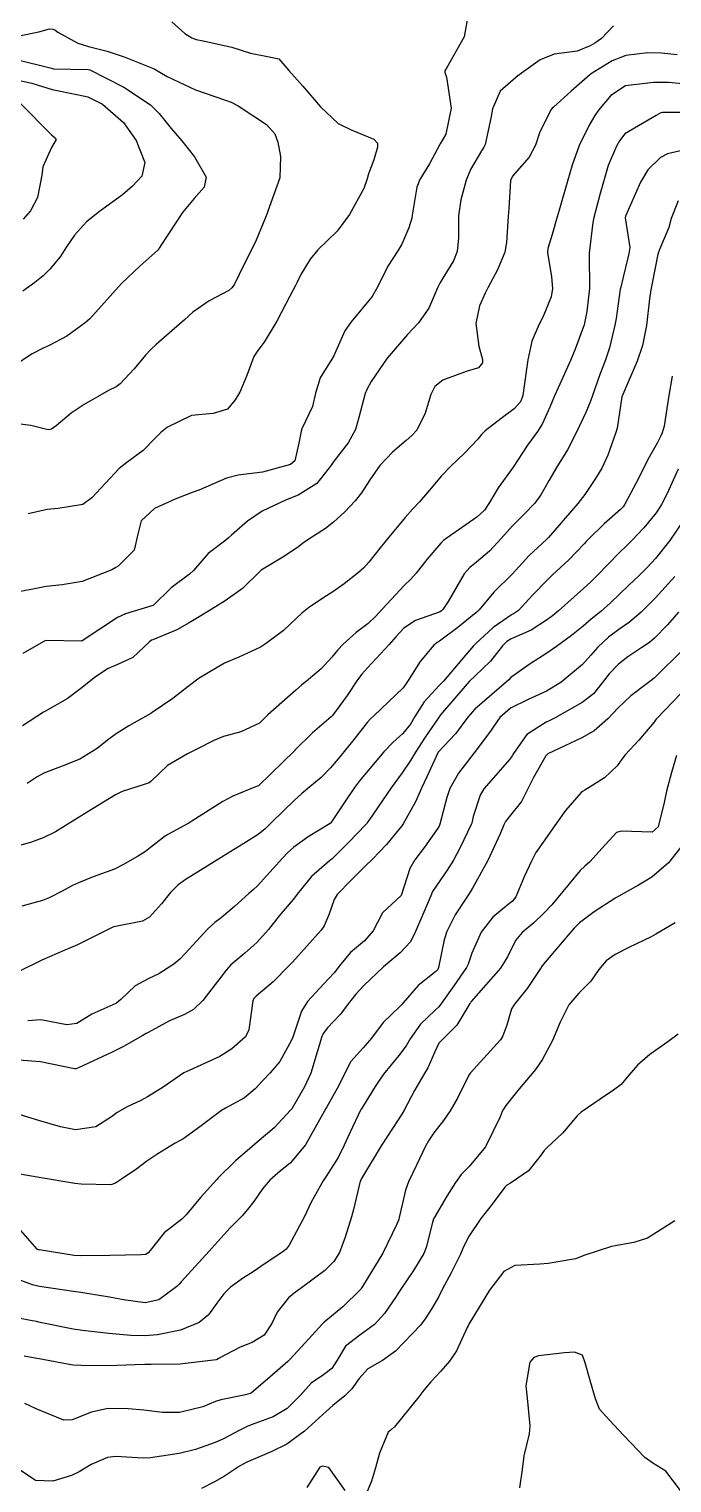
# Model space of a CAD drawing. Header units: metres. Extents: x 298520 to 308411, y 7433745 to 7450750.
# Drawn here: x 299718.5 to 299754.4, y 7449491.9 to 7449573.2 of the extents above; entities that cross this region are included whole.
import ezdxf

# ---------------------------------------------------------------- set-up
doc = ezdxf.new("R2010")
doc.units = ezdxf.units.M
doc.header["$LTSCALE"] = 10
doc.layers.add('Curvas de Nivel 1m', color=11, linetype='Continuous')
doc.layers.add('Curvas de Nivel 5m', color=15, linetype='Continuous')

msp = doc.modelspace()

# ---------------------------------------------------------------- linework, layer by layer
at = {"layer": 'Curvas de Nivel 1m', "flags": 128}
for points, elevation in [([(299743.026, 7449573.884), (299742.825, 7449572.725), (299741.835, 7449570.98), (299741.742, 7449570.833), (299741.742, 7449570.741), (299741.829, 7449570.482), (299742.095, 7449568.736), (299741.788, 7449567.287), (299741.591, 7449566.936), (299741.472, 7449566.743), (299740.878, 7449565.637), (299740.343, 7449564.754), (299740.173, 7449564.331), (299739.923, 7449562.758), (299739.893, 7449562.596), (299739.726, 7449562.057), (299739.341, 7449561.139), (299739.111, 7449560.766), (299738.562, 7449559.909), (299738.004, 7449558.777), (299737.677, 7449558.228), (299736.518, 7449556.801), (299736.165, 7449556.298), (299735.646, 7449555.165), (299735.541, 7449554.914), (299735.479, 7449554.812), (299734.776, 7449553.668), (299734.529, 7449552.821), (299734.359, 7449552.069), (299733.764, 7449550.828), (299733.718, 7449550.702), (299733.581, 7449550.029), (299733.366, 7449549.033), (299733.131, 7449548.836), (299731.558, 7449548.414), (299730.194, 7449548.237), (299729.555, 7449548.075), (299728.099, 7449547.445), (299727.546, 7449547.231), (299726.716, 7449546.912), (299725.537, 7449546.38), (299724.785, 7449545.683), (299724.593, 7449544.939), (299724.403, 7449544.047), (299723.496, 7449543.148), (299723.37, 7449543.077), (299723.152, 7449542.955), (299721.486, 7449542.288), (299720.372, 7449542.103), (299719.483, 7449542.014), (299718.649, 7449541.841), (299717.479, 7449541.622)], 722), ([(299718.073, 7449572.796), (299719.075, 7449573.008), (299719.674, 7449573.183), (299719.855, 7449573.16), (299719.966, 7449573.11), (299720.133, 7449572.996), (299721.246, 7449572.379), (299721.845, 7449572.193), (299722.882, 7449571.92), (299723.84, 7449571.611), (299725.522, 7449570.933), (299725.83, 7449570.762), (299726.235, 7449570.515), (299727.816, 7449569.769), (299729.502, 7449569.188), (299729.806, 7449569.077), (299730.201, 7449568.876), (299731.793, 7449567.82), (299732.242, 7449567.308), (299732.415, 7449566.851), (299732.57, 7449566.049), (299732.523, 7449564.848), (299731.868, 7449562.992), (299731.814, 7449562.859), (299731.731, 7449562.636), (299731.209, 7449561.374), (299730.971, 7449560.867), (299730.539, 7449560.033), (299729.98, 7449558.877), (299729.857, 7449558.703), (299729.68, 7449558.564), (299728.581, 7449557.984), (299727.667, 7449557.336), (299727.198, 7449556.907), (299725.649, 7449555.557), (299725.323, 7449555.257), (299725.038, 7449554.936), (299724.388, 7449554.186), (299723.619, 7449553.346), (299723.395, 7449553.175), (299722.966, 7449552.96), (299721.605, 7449552.193), (299720.885, 7449551.703), (299720.034, 7449550.996), (299719.787, 7449550.801), (299719.589, 7449550.762), (299718.628, 7449551.01), (299717.594, 7449551.147)], 724), ([(299751.149, 7449573.339), (299750.493, 7449572.634), (299750.12, 7449572.367), (299749.849, 7449572.224), (299749.127, 7449571.932), (299747.844, 7449571.759), (299747.068, 7449571.451), (299746.027, 7449570.688), (299745.912, 7449570.609), (299745.831, 7449570.563), (299744.827, 7449569.691), (299744.41, 7449568.704), (299744.312, 7449568.191), (299743.998, 7449566.708), (299743.924, 7449566.565), (299743.778, 7449566.358), (299743.166, 7449565.315), (299742.93, 7449564.722), (299742.631, 7449563.616), (299742.509, 7449562.728), (299742.499, 7449561.506), (299742.431, 7449560.729), (299742.224, 7449560.213), (299741.692, 7449559.344), (299741.457, 7449558.971), (299741.349, 7449558.743), (299740.846, 7449557.573), (299740.267, 7449556.754), (299739.978, 7449556.437), (299739.653, 7449556.1), (299738.517, 7449554.777), (299737.623, 7449553.468), (299737.386, 7449553.022), (299737.293, 7449552.793), (299736.94, 7449551.456), (299736.75, 7449550.798), (299736.339, 7449550.045), (299735.566, 7449549.035), (299735.473, 7449548.903), (299735.417, 7449548.811), (299734.591, 7449547.781), (299733.546, 7449547.126), (299732.836, 7449546.841), (299731.537, 7449546.227), (299730.724, 7449545.675), (299729.829, 7449544.877), (299729.671, 7449544.728), (299729.519, 7449544.615), (299728.527, 7449543.87), (299727.711, 7449542.907), (299727.491, 7449542.713), (299726.46, 7449541.943), (299725.473, 7449540.968), (299725.452, 7449540.951), (299725.39, 7449540.931), (299723.918, 7449540.494), (299723.466, 7449540.278), (299721.496, 7449538.979), (299721.467, 7449538.966), (299719.453, 7449539), (299718.18, 7449538.275)], 721), ([(299726.5, 7449573.561), (299727.218, 7449572.91), (299727.614, 7449572.667), (299727.85, 7449572.584), (299728.245, 7449572.5), (299729.846, 7449572.158), (299730.894, 7449571.818), (299731.841, 7449571.637), (299732.482, 7449571.493), (299733.04, 7449570.842), (299733.82, 7449569.971), (299734.795, 7449568.82), (299735.794, 7449567.876), (299736.517, 7449567.526), (299737.785, 7449567.001), (299737.981, 7449566.778), (299737.987, 7449566.571), (299737.769, 7449565.854), (299737.476, 7449565.065), (299737.398, 7449564.785), (299737.209, 7449564.25), (299736.424, 7449562.8), (299735.723, 7449561.867), (299735.188, 7449561.345), (299734.657, 7449560.821), (299734.229, 7449560.301), (299733.692, 7449559.454), (299733.497, 7449559.022), (299733.405, 7449558.834), (299733.08, 7449558.242), (299732.358, 7449556.85), (299731.651, 7449555.675), (299731.3, 7449555.21), (299731.081, 7449554.866), (299730.692, 7449553.805), (299730.302, 7449552.873), (299730.043, 7449552.441), (299729.603, 7449551.92), (299728.802, 7449551.686), (299727.6, 7449551.575), (299726.258, 7449550.92), (299725.886, 7449550.628), (299725.584, 7449550.319), (299724.9, 7449549.61), (299723.986, 7449548.946), (299723.559, 7449548.608), (299722.034, 7449546.973), (299721.539, 7449546.608), (299720.159, 7449546.372), (299719.536, 7449546.327), (299718.474, 7449546.07)], 723), ([(299717.822, 7449570.324), (299718.693, 7449570.138), (299719.815, 7449569.777), (299721.296, 7449569.492), (299721.809, 7449569.373), (299722.626, 7449568.962), (299723.793, 7449567.935), (299724.51, 7449566.943), (299724.989, 7449565.713), (299724.829, 7449564.939), (299724.303, 7449564.389), (299723.742, 7449563.897), (299722.461, 7449562.969), (299721.727, 7449562.388), (299721.063, 7449561.643), (299720.619, 7449560.991), (299720.258, 7449560.441), (299719.694, 7449559.748), (299719.312, 7449559.381), (299718.856, 7449559.008), (299718.178, 7449558.515)], 726), ([(299755.817, 7449570.024), (299754.222, 7449570.183), (299753.819, 7449570.184), (299753.389, 7449570.167), (299751.823, 7449569.986), (299751, 7449569.443), (299750.321, 7449568.635), (299750.112, 7449568.325), (299749.794, 7449567.785), (299749.233, 7449566.648), (299748.854, 7449565.566), (299748.582, 7449564.658), (299748.117, 7449563.044), (299748.009, 7449562.666), (299747.723, 7449561.689), (299747.489, 7449560.898), (299747.48, 7449560.672), (299747.693, 7449559.319), (299747.744, 7449558.669), (299747.678, 7449558.193), (299747.232, 7449557.109), (299747.005, 7449556.677), (299746.602, 7449555.727), (299746.376, 7449554.683), (299746.272, 7449554.038), (299746.094, 7449552.685), (299745.969, 7449552.327), (299745.605, 7449551.937), (299744.886, 7449551.411), (299743.995, 7449550.706), (299743.793, 7449550.505), (299743.586, 7449550.258), (299742.832, 7449549.464), (299742.074, 7449548.732), (299741.557, 7449548.192), (299740.89, 7449547.406), (299740.32, 7449546.752), (299739.945, 7449546.35), (299739.534, 7449545.873), (299738.62, 7449544.774), (299738.121, 7449544.173), (299737.502, 7449543.381), (299737.222, 7449543.068), (299736.915, 7449542.796), (299736.125, 7449542.165), (299735.482, 7449541.713), (299734.936, 7449541.357), (299734.13, 7449540.823), (299733.765, 7449540.531), (299733.464, 7449540.24), (299732.732, 7449539.563), (299731.792, 7449538.855), (299731.441, 7449538.626), (299730.246, 7449538.061), (299729.431, 7449537.727), (299728.02, 7449536.901), (299727.418, 7449536.431), (299726.564, 7449535.766), (299725.403, 7449534.972), (299725.379, 7449534.954), (299725.332, 7449534.931), (299724.097, 7449534.238), (299723.386, 7449533.793), (299722.905, 7449533.433), (299722.331, 7449532.966), (299721.367, 7449532.374), (299720.379, 7449531.973), (299719.359, 7449531.585), (299718.973, 7449531.388), (299718.415, 7449531.009)], 719), ([(299718.035, 7449569.018), (299719.785, 7449567.244), (299719.921, 7449567.135), (299720.046, 7449566.996), (299719.778, 7449566.551), (299719.3, 7449565.472), (299719.24, 7449565.005), (299719.006, 7449563.745), (299718.615, 7449563.011), (299718.204, 7449562.539)], 727), ([(299755.802, 7449568.502), (299753.89, 7449568.501), (299753.802, 7449568.478), (299753.538, 7449568.331), (299751.79, 7449567.303), (299751.488, 7449566.921), (299751.329, 7449566.625), (299750.863, 7449565.533), (299750.589, 7449564.632), (299750.403, 7449563.977), (299750.053, 7449562.637), (299750.009, 7449562.359), (299749.8, 7449560.639), (299749.794, 7449560.557), (299749.811, 7449558.639), (299749.805, 7449558.515), (299749.67, 7449557.374), (299749.513, 7449556.642), (299749.012, 7449555.28), (299748.75, 7449554.653), (299748.075, 7449553.121), (299747.871, 7449552.666), (299747.607, 7449552.035), (299747.18, 7449551.091), (299746.92, 7449550.677), (299746.357, 7449549.906), (299745.563, 7449548.69), (299744.718, 7449547.532), (299744.238, 7449546.703), (299743.954, 7449546.291), (299743.535, 7449545.887), (299741.875, 7449544.735), (299741.673, 7449544.586), (299741.518, 7449544.443), (299740.731, 7449543.522), (299740.134, 7449542.754), (299739.83, 7449542.416), (299739.486, 7449542.095), (299738.262, 7449540.778), (299737.896, 7449540.354), (299737.46, 7449539.947), (299736.798, 7449539.451), (299736.072, 7449538.804), (299735.775, 7449538.471), (299735.435, 7449538.062), (299734.829, 7449537.416), (299734.138, 7449536.823), (299733.741, 7449536.506), (299733.417, 7449536.231), (299731.851, 7449534.853), (299731.632, 7449534.624), (299731.396, 7449534.387), (299730.352, 7449533.906), (299729.384, 7449533.635), (299728.85, 7449533.419), (299727.853, 7449532.903), (299727.371, 7449532.674), (299726.264, 7449532.021), (299725.355, 7449531.148), (299725.233, 7449531.052), (299724.907, 7449530.934), (299723.733, 7449530.562), (299723.347, 7449530.377), (299721.767, 7449529.403), (299721.334, 7449529.137), (299721.238, 7449529.076), (299721.083, 7449528.982), (299719.999, 7449528.317), (299719.318, 7449527.974), (299718.605, 7449527.716), (299717.308, 7449527.363)], 718), ([(299755.783, 7449566.57), (299754.179, 7449566.184), (299753.774, 7449565.982), (299753.073, 7449565.291), (299752.655, 7449564.606), (299751.824, 7449562.709), (299751.81, 7449562.619), (299752.058, 7449560.957), (299752.013, 7449560.616), (299751.953, 7449560.373), (299751.693, 7449559.294), (299751.556, 7449558.75), (299751.534, 7449558.621), (299751.298, 7449556.992), (299751.233, 7449556.624), (299750.928, 7449555.343), (299750.687, 7449554.629), (299750.387, 7449553.871), (299749.973, 7449552.636), (299749.879, 7449552.368), (299749.604, 7449551.734), (299749.09, 7449550.648), (299748.585, 7449549.647), (299747.981, 7449548.664), (299747.556, 7449547.954), (299747.09, 7449547.132), (299746.759, 7449546.678), (299746.162, 7449546.058), (299745.53, 7449545.419), (299745.181, 7449545.039), (299744.893, 7449544.696), (299744.231, 7449543.984), (299743.503, 7449543.375), (299743.127, 7449543.087), (299742.819, 7449542.72), (299741.922, 7449541.178), (299741.635, 7449540.738), (299741.555, 7449540.656), (299741.471, 7449540.609), (299740.096, 7449540.121), (299739.457, 7449539.688), (299739.009, 7449539.207), (299738.628, 7449538.772), (299737.43, 7449537.465), (299737.104, 7449537.116), (299736.864, 7449536.796), (299736.282, 7449535.933), (299735.47, 7449534.809), (299735.441, 7449534.771), (299735.402, 7449534.731), (299734.36, 7449533.848), (299733.373, 7449532.868), (299733.357, 7449532.847), (299733.339, 7449532.831), (299731.353, 7449530.899), (299731.33, 7449530.883), (299731.27, 7449530.861), (299729.913, 7449530.309), (299729.344, 7449530.012), (299727.609, 7449528.906), (299727.444, 7449528.796), (299727.33, 7449528.735), (299726.146, 7449528.096), (299725.31, 7449527.429), (299725.036, 7449527.204), (299724.59, 7449526.937), (299723.77, 7449526.473), (299723.296, 7449526.232), (299722.111, 7449525.788), (299721.288, 7449525.461), (299720.96, 7449525.31), (299720.387, 7449524.989), (299719.658, 7449524.616), (299719.275, 7449524.477), (299718.129, 7449524.158)], 717), ([(299754.762, 7449563.56), (299754.37, 7449562.584), (299754.239, 7449562.074), (299753.716, 7449560.851), (299753.633, 7449560.591), (299753.311, 7449558.974), (299753.238, 7449558.597), (299753.168, 7449558.088), (299752.995, 7449556.6), (299752.772, 7449555.477), (299752.484, 7449554.607), (299751.613, 7449552.62), (299751.357, 7449550.861), (299751.295, 7449550.623), (299750.838, 7449549.364), (299750.495, 7449548.631), (299750.143, 7449548.048), (299749.548, 7449547.164), (299749.159, 7449546.646), (299747.524, 7449544.753), (299747.483, 7449544.71), (299747.44, 7449544.671), (299746.44, 7449543.75), (299745.493, 7449542.715), (299744.476, 7449541.707), (299743.652, 7449540.708), (299743.561, 7449540.62), (299743.47, 7449540.548), (299742.463, 7449539.72), (299741.446, 7449538.972), (299741.305, 7449538.882), (299741.124, 7449538.743), (299740.354, 7449537.83), (299739.685, 7449536.757), (299739.587, 7449536.592), (299739.419, 7449536.364), (299737.772, 7449534.784), (299737.573, 7449534.615), (299737.397, 7449534.428), (299736.686, 7449533.494), (299736.121, 7449532.803), (299735.784, 7449532.391), (299735.364, 7449531.88), (299734.832, 7449531.342), (299734.201, 7449530.822), (299733.738, 7449530.437), (299733.345, 7449530.078), (299732.09, 7449528.849), (299731.705, 7449528.476), (299731.322, 7449528.163), (299730.521, 7449527.661), (299729.303, 7449526.912), (299729.285, 7449526.899), (299729.255, 7449526.881), (299727.291, 7449525.675), (299726.852, 7449525.349), (299726.43, 7449524.919), (299725.916, 7449524.281), (299725.262, 7449523.549), (299724.868, 7449523.325), (299723.254, 7449523.006), (299723.213, 7449522.991), (299723.128, 7449522.952), (299721.243, 7449521.997), (299720.523, 7449521.704), (299719.234, 7449521.138), (299718.985, 7449521.004), (299717.224, 7449520.156)], 716), ([(299754.772, 7449548.582), (299754.126, 7449547.169), (299753.837, 7449546.596), (299753.538, 7449546.141), (299752.846, 7449545.291), (299752.191, 7449544.613), (299751.856, 7449544.279), (299751.513, 7449543.934), (299750.859, 7449543.27), (299750.242, 7449542.633), (299749.864, 7449542.261), (299749.486, 7449541.912), (299748.085, 7449540.661), (299747.748, 7449540.386), (299747.465, 7449540.167), (299746.559, 7449539.576), (299745.449, 7449539.087), (299745.199, 7449538.941), (299744.968, 7449538.695), (299744.284, 7449537.852), (299743.426, 7449537.036), (299743.104, 7449536.715), (299741.506, 7449534.841), (299741.42, 7449534.74), (299740.596, 7449533.536), (299740.098, 7449532.753), (299739.831, 7449532.293), (299739.361, 7449531.601), (299738.735, 7449530.769), (299737.494, 7449528.947), (299737.391, 7449528.789), (299737.366, 7449528.756), (299737.332, 7449528.718), (299736.39, 7449527.726), (299735.442, 7449526.809), (299735.37, 7449526.742), (299735.302, 7449526.685), (299734.293, 7449525.82), (299733.499, 7449524.828), (299733.411, 7449524.698), (299733.279, 7449524.538), (299732.489, 7449523.617), (299731.889, 7449522.85), (299731.246, 7449522.131), (299730.574, 7449521.532), (299729.799, 7449520.874), (299729.528, 7449520.579), (299729.226, 7449520.19), (299728.225, 7449518.895), (299727.718, 7449518.39), (299727.201, 7449518.115), (299726.367, 7449517.747), (299725.185, 7449517.102), (299725.075, 7449517.041), (299724.875, 7449516.933), (299723.804, 7449516.317), (299723.173, 7449516), (299721.332, 7449515.145), (299721.164, 7449515.079), (299721.068, 7449515.077), (299719.168, 7449515.469), (299717.712, 7449515.565)], 714), ([(299755.541, 7449546.431), (299754.294, 7449544.588), (299753.508, 7449543.581), (299753.035, 7449543.07), (299752.565, 7449542.609), (299752.012, 7449542.09), (299751.483, 7449541.583), (299750.989, 7449541.114), (299750.44, 7449540.63), (299749.91, 7449540.192), (299749.46, 7449539.803), (299748.818, 7449539.284), (299747.977, 7449538.662), (299747.439, 7449538.291), (299746.448, 7449537.664), (299745.425, 7449536.929), (299745.305, 7449536.811), (299745.179, 7449536.692), (299743.407, 7449535.166), (299743.026, 7449534.724), (299742.331, 7449533.788), (299741.373, 7449532.76), (299740.727, 7449531.379), (299740.435, 7449530.749), (299740.102, 7449529.992), (299739.416, 7449528.759), (299739.381, 7449528.711), (299739.331, 7449528.645), (299738.482, 7449527.606), (299737.694, 7449526.784), (299737.299, 7449526.39), (299736.497, 7449525.591), (299735.738, 7449524.805), (299735.56, 7449524.526), (299735.266, 7449523.68), (299735.007, 7449523.063), (299734.84, 7449522.814), (299733.235, 7449521.037), (299733.058, 7449520.842), (299732.148, 7449519.926), (299731.216, 7449519.124), (299731.082, 7449518.993), (299731.024, 7449518.862), (299730.8, 7449517.253), (299730.605, 7449516.866), (299729.856, 7449516.193), (299729.172, 7449515.751), (299727.301, 7449514.908), (299727.206, 7449514.865), (299727.162, 7449514.84), (299726.025, 7449514.046), (299725.149, 7449513.501), (299724.776, 7449513.305), (299724.007, 7449512.941), (299723.452, 7449512.633), (299723.134, 7449512.387), (299722.26, 7449511.828), (299721.123, 7449511.671), (299720.289, 7449511.825), (299719.13, 7449512.17), (299717.491, 7449512.671)], 713), ([(299754.575, 7449542.584), (299753.481, 7449541.364), (299753.098, 7449540.982), (299752.713, 7449540.608), (299752.051, 7449540.027), (299751.458, 7449539.616), (299750.883, 7449539.194), (299750.29, 7449538.632), (299749.893, 7449538.181), (299749.433, 7449537.667), (299748.214, 7449536.658), (299747.418, 7449536.176), (299746.398, 7449535.696), (299745.408, 7449535.212), (299744.817, 7449534.699), (299744.231, 7449533.866), (299743.373, 7449532.72), (299742.505, 7449531.585), (299742.015, 7449530.733), (299741.843, 7449530.238), (299741.47, 7449528.739), (299741.428, 7449528.633), (299741.32, 7449528.455), (299740.614, 7449527.446), (299740.066, 7449526.752), (299739.785, 7449526.268), (299739.298, 7449524.76), (299738.261, 7449523.782), (299737.733, 7449522.783), (299737.247, 7449522.219), (299736.468, 7449521.57), (299735.843, 7449520.804), (299735.579, 7449520.457), (299735.226, 7449520.071), (299734.076, 7449518.827), (299733.747, 7449518.29), (299733.246, 7449516.839), (299733.181, 7449516.67), (299732.527, 7449515.489), (299731.993, 7449514.852), (299731.585, 7449514.427), (299731.149, 7449513.948), (299730.556, 7449513.451), (299729.493, 7449512.876), (299729.269, 7449512.741), (299729.13, 7449512.631), (299728.065, 7449511.838), (299727.115, 7449511.14), (299726.968, 7449511.059), (299726.689, 7449510.914), (299725.713, 7449510.317), (299725.103, 7449509.916), (299724.542, 7449509.492), (299723.749, 7449508.943), (299723.353, 7449508.683), (299723.088, 7449508.594), (299721.437, 7449508.627), (299721.088, 7449508.669), (299719.093, 7449509), (299717.365, 7449509.295)], 712), ([(299754.784, 7449540.58), (299754.168, 7449539.884), (299753.451, 7449539.139), (299753.158, 7449538.893), (299752.732, 7449538.607), (299751.959, 7449538.094), (299751.434, 7449537.68), (299750.915, 7449537.138), (299750.531, 7449536.629), (299750.031, 7449536.02), (299749.412, 7449535.529), (299747.853, 7449534.663), (299747.558, 7449534.511), (299747.399, 7449534.44), (299746.319, 7449533.751), (299745.569, 7449532.688), (299745.502, 7449532.558), (299745.37, 7449532.367), (299743.916, 7449530.712), (299743.704, 7449530.358), (299743.33, 7449529.17), (299743.241, 7449528.804), (299743.211, 7449528.721), (299742.6, 7449527.437), (299742.215, 7449526.731), (299741.867, 7449526.165), (299741.289, 7449525.328), (299741.057, 7449524.97), (299740.951, 7449524.743), (299740.447, 7449523.567), (299740.109, 7449522.751), (299739.826, 7449522.175), (299739.241, 7449521.546), (299738.318, 7449520.774), (299737.222, 7449519.734), (299736.774, 7449519.238), (299736.427, 7449518.798), (299735.897, 7449518.108), (299735.191, 7449517.36), (299734.956, 7449517.044), (299734.856, 7449516.815), (299734.729, 7449516.367), (299734.26, 7449514.824), (299733.915, 7449514.065), (299733.191, 7449512.839), (299733.132, 7449512.753), (299732.206, 7449511.766), (299731.142, 7449510.86), (299731.129, 7449510.844), (299731.113, 7449510.838), (299730.05, 7449509.924), (299729.094, 7449508.973), (299729.006, 7449508.881), (299728.093, 7449507.879), (299727.308, 7449506.906), (299727.061, 7449506.671), (299726.073, 7449505.9), (299725.283, 7449504.928), (299725.178, 7449504.792), (299725.041, 7449504.705), (299724.792, 7449504.686), (299723.04, 7449504.645), (299721.395, 7449504.62), (299721.04, 7449504.648), (299719.089, 7449504.953), (299719.043, 7449504.961), (299719.015, 7449504.972), (299718.987, 7449505.001), (299718.073, 7449506.034)], 711), ([(299755.423, 7449536.57), (299753.537, 7449534.598), (299753.477, 7449534.524), (299753.4, 7449534.423), (299752.562, 7449533.431), (299751.81, 7449532.616), (299751.618, 7449532.37), (299751.367, 7449532.007), (299750.659, 7449531.328), (299749.556, 7449530.638), (299749.427, 7449530.565), (299749.351, 7449530.508), (299748.477, 7449529.511), (299747.885, 7449528.662), (299747.315, 7449527.856), (299746.829, 7449527.153), (299746.569, 7449526.677), (299746.177, 7449525.798), (299745.712, 7449524.686), (299745.523, 7449524.444), (299745.276, 7449524.249), (299744.419, 7449523.549), (299743.771, 7449522.712), (299743.241, 7449521.538), (299743.039, 7449520.917), (299742.949, 7449520.723), (299742.25, 7449519.702), (299741.561, 7449518.737), (299741.408, 7449518.54), (299741.207, 7449518.349), (299740.376, 7449517.568), (299739.811, 7449516.754), (299739.58, 7449516.355), (299739.174, 7449515.824), (299738.311, 7449514.773), (299737.852, 7449514.079), (299737.135, 7449512.932), (299737.082, 7449512.842), (299737.056, 7449512.791), (299736.431, 7449511.486), (299736.124, 7449510.8), (299735.784, 7449510.125), (299735.095, 7449509.033), (299734.949, 7449508.812), (299734.284, 7449507.612), (299733.902, 7449506.827), (299733.047, 7449505.216), (299732.888, 7449504.998), (299732.701, 7449504.843), (299731.703, 7449504.186), (299731.032, 7449503.726), (299730.506, 7449503.387), (299729.783, 7449502.872), (299729.402, 7449502.491), (299729.009, 7449501.985), (299728.553, 7449501.334), (299728.03, 7449500.894), (299726.989, 7449500.47), (299725.707, 7449500.202), (299724.985, 7449500.155), (299724.209, 7449500.165), (299722.986, 7449500.275), (299721.507, 7449500.455), (299720.988, 7449500.531), (299719.066, 7449500.925), (299718.992, 7449500.941), (299718.94, 7449500.948), (299718.614, 7449501.006), (299716.997, 7449501.326)], 709), ([(299754.67, 7449532.581), (299754.398, 7449531.62), (299754.123, 7449530.588), (299753.976, 7449529.958), (299753.655, 7449528.595), (299753.32, 7449528.285), (299751.584, 7449528.353), (299751.32, 7449528.28), (299750.532, 7449527.407), (299749.831, 7449526.635), (299749.552, 7449526.386), (299749.298, 7449526.146), (299748.074, 7449524.658), (299747.713, 7449524.226), (299747.269, 7449523.76), (299746.704, 7449523.233), (299746.064, 7449522.682), (299745.694, 7449522.24), (299745.239, 7449521.333), (299744.846, 7449520.696), (299743.214, 7449518.828), (299743.167, 7449518.767), (299743.137, 7449518.721), (299742.413, 7449517.509), (299741.629, 7449516.736), (299741.41, 7449516.509), (299741.176, 7449516.012), (299740.783, 7449515.127), (299740.572, 7449514.746), (299740.039, 7449513.862), (299739.469, 7449512.757), (299739.345, 7449512.543), (299739.127, 7449512.214), (299738.195, 7449510.774), (299737.094, 7449508.937), (299737.042, 7449508.842), (299737.022, 7449508.791), (299736.65, 7449507.213), (299736.529, 7449506.795), (299736.181, 7449505.669), (299735.863, 7449504.802), (299735.54, 7449504.303), (299735.033, 7449503.798), (299733.737, 7449502.829), (299733.324, 7449502.53), (299733.014, 7449502.269), (299732.373, 7449501.475), (299732.09, 7449500.849), (299731.655, 7449500.184), (299730.982, 7449499.783), (299730.317, 7449499.529), (299729.111, 7449498.879), (299729.023, 7449498.828), (299728.972, 7449498.812), (299727.263, 7449498.611), (299726.968, 7449498.577), (299725.339, 7449498.554), (299724.967, 7449498.556), (299723.424, 7449498.495), (299722.966, 7449498.486), (299721.454, 7449498.487), (299720.966, 7449498.521), (299719.101, 7449498.869), (299718.971, 7449498.895), (299718.258, 7449499.011)], 708), ([(299755.317, 7449527.98), (299754.233, 7449526.586), (299753.295, 7449525.782), (299752.558, 7449525.34), (299751.283, 7449524.62), (299750.07, 7449523.833), (299749.262, 7449523.229), (299748.965, 7449522.936), (299748.718, 7449522.648), (299747.235, 7449520.897), (299747.137, 7449520.768), (299747.078, 7449520.672), (299746.339, 7449519.562), (299745.625, 7449518.686), (299745.47, 7449518.427), (299745.195, 7449517.515), (299744.974, 7449516.905), (299744.845, 7449516.695), (299743.164, 7449514.839), (299743.113, 7449514.771), (299743.088, 7449514.721), (299742.445, 7449513.425), (299742.039, 7449512.731), (299741.672, 7449512.19), (299741.12, 7449511.486), (299740.82, 7449511.039), (299740.654, 7449510.745), (299740.158, 7449509.694), (299739.717, 7449508.754), (299739.549, 7449508.292), (299739.195, 7449506.759), (299739.165, 7449506.656), (299739.059, 7449506.384), (299738.27, 7449504.772), (299737.142, 7449502.906), (299737.07, 7449502.789), (299737.048, 7449502.764), (299737.022, 7449502.727), (299736.039, 7449501.768), (299734.994, 7449500.895), (299734.946, 7449500.858), (299734.897, 7449500.811), (299734.139, 7449499.977), (299733.092, 7449498.838), (299733.031, 7449498.781), (299732.971, 7449498.724), (299731.963, 7449497.845), (299730.945, 7449496.968), (299730.878, 7449496.926), (299730.605, 7449496.863), (299729.236, 7449496.581), (299728.939, 7449496.481), (299728.238, 7449496.192), (299726.932, 7449495.866), (299725.987, 7449495.865), (299724.934, 7449495.995), (299724.069, 7449496.077), (299722.934, 7449496.087), (299722.014, 7449495.888), (299720.928, 7449495.46), (299720.463, 7449495.449), (299718.934, 7449496.066), (299718.298, 7449496.371)], 707), ([(299754.607, 7449523.236), (299753.524, 7449522.596), (299753.251, 7449522.447), (299752.009, 7449521.848), (299751.241, 7449521.462), (299750.75, 7449521.113), (299750.345, 7449520.629), (299749.885, 7449519.975), (299749.22, 7449519.305), (299748.66, 7449518.648), (299748.169, 7449517.685), (299747.744, 7449516.662), (299747.172, 7449515.566), (299746.803, 7449515.037), (299746.499, 7449514.677), (299745.881, 7449513.954), (299745.138, 7449513.021), (299745.007, 7449512.82), (299744.943, 7449512.693), (299744.832, 7449512.397), (299744.018, 7449510.706), (299743.102, 7449509.611), (299742.656, 7449509.166), (299742.33, 7449508.728), (299741.852, 7449507.962), (299741.137, 7449506.739), (299741.114, 7449506.688), (299741.06, 7449506.481), (299740.701, 7449505.089), (299740.561, 7449504.745), (299739.986, 7449503.798), (299739.288, 7449502.757), (299739.181, 7449502.598), (299739.017, 7449502.345), (299738.379, 7449501.392), (299737.817, 7449500.778), (299736.987, 7449500.188), (299736.203, 7449499.576), (299735.725, 7449498.802), (299735.439, 7449498.332), (299734.96, 7449497.977), (299734.271, 7449497.502), (299733.673, 7449496.829), (299732.935, 7449496.085), (299732.153, 7449495.626), (299730.926, 7449495.18), (299730.696, 7449495.091), (299730.263, 7449494.867), (299729.389, 7449494.404), (299728.916, 7449494.195), (299727.825, 7449493.81), (299726.91, 7449493.571), (299725.317, 7449493.336), (299724.907, 7449493.322), (299723.359, 7449493.405), (299722.907, 7449493.359), (299722.004, 7449492.969), (299721.322, 7449492.55), (299720.894, 7449492.354), (299719.851, 7449492.028), (299718.889, 7449492.062), (299717.484, 7449493.021)], 706), ([(299754.577, 7449506.577), (299753.053, 7449505.606), (299752.292, 7449505.366), (299751.048, 7449505.135), (299749.496, 7449504.643), (299749.182, 7449504.507), (299749.04, 7449504.453), (299747.504, 7449504.197), (299747.035, 7449504.161), (299745.643, 7449504.075), (299745.029, 7449503.75), (299744.239, 7449502.702), (299743.087, 7449500.812), (299743.035, 7449500.719), (299742.992, 7449500.613), (299742.396, 7449499.309), (299741.993, 7449498.73), (299741.524, 7449498.175), (299740.956, 7449497.583), (299740.575, 7449497.119), (299740.285, 7449496.75), (299738.926, 7449495.064), (299738.77, 7449494.926), (299738.582, 7449494.773), (299738.086, 7449493.603), (299737.875, 7449492.78), (299737.645, 7449492.029), (299737.121, 7449490.788)], 704), ([(299754.887, 7449491.511), (299754.078, 7449492.588), (299753.36, 7449493.046), (299752.91, 7449493.357), (299751.709, 7449494.612), (299750.931, 7449495.436), (299750.373, 7449496.064), (299750.156, 7449496.632), (299749.808, 7449497.79), (299749.568, 7449498.641), (299749.416, 7449499.082), (299748.979, 7449499.248), (299748.425, 7449499.209), (299746.977, 7449499.035), (299746.714, 7449498.934), (299746.48, 7449498.675), (299746.265, 7449497.366), (299746.336, 7449496.676), (299746.485, 7449495.116), (299746.44, 7449494.675), (299746.143, 7449493.445), (299746.05, 7449492.679), (299745.91, 7449491.658)], 703), ([(299736.17, 7449491.511), (299735.259, 7449492.806), (299734.904, 7449492.881), (299734.764, 7449492.812), (299734.037, 7449491.671)], 704)]:
    msp.add_lwpolyline(points, dxfattribs=dict(at, elevation=elevation))
at = {"layer": 'Curvas de Nivel 5m', "flags": 128}
for points, elevation in [([(299717.837, 7449571.453), (299719.699, 7449571.001), (299719.832, 7449570.955), (299719.886, 7449570.945), (299721.832, 7449570.904), (299721.914, 7449570.887), (299723.817, 7449569.914), (299725.31, 7449568.935), (299725.798, 7449568.451), (299726.469, 7449567.599), (299727.049, 7449566.911), (299727.77, 7449566.03), (299728.423, 7449564.893), (299728.311, 7449564.331), (299727.741, 7449563.702), (299727.087, 7449562.91), (299725.92, 7449561.132), (299725.799, 7449560.929), (299725.765, 7449560.876), (299725.711, 7449560.816), (299724.715, 7449559.923), (299723.683, 7449558.95), (299721.925, 7449556.976), (299721.661, 7449556.74), (299720.638, 7449556.005), (299719.648, 7449555.479), (299719.316, 7449555.334), (299718.71, 7449555.009), (299718.061, 7449554.592)], 725), ([(299754.708, 7449571.714), (299753.841, 7449571.807), (299753.075, 7449571.832), (299751.844, 7449571.684), (299751.078, 7449571.39), (299749.88, 7449570.64), (299749.857, 7449570.616), (299749.832, 7449570.596), (299748.783, 7449569.691), (299747.805, 7449568.794), (299747.735, 7449568.739), (299747.67, 7449568.671), (299747.048, 7449567.419), (299746.793, 7449566.68), (299746.448, 7449566.008), (299745.761, 7449565.218), (299745.515, 7449564.934), (299745.409, 7449564.693), (299745.304, 7449563.127), (299745.277, 7449562.695), (299745.185, 7449561.228), (299745.093, 7449560.696), (299744.682, 7449559.716), (299744.135, 7449558.705), (299743.988, 7449558.399), (299743.673, 7449557.693), (299743.468, 7449556.713), (299743.644, 7449555.453), (299743.841, 7449554.708), (299743.834, 7449554.505), (299743.628, 7449554.234), (299742.932, 7449554.026), (299741.621, 7449553.55), (299741.178, 7449553.184), (299740.966, 7449552.746), (299740.651, 7449551.701), (299740.179, 7449550.754), (299739.9, 7449550.445), (299739.584, 7449550.183), (299738.823, 7449549.522), (299738.11, 7449548.782), (299737.555, 7449547.984), (299737.092, 7449547.25), (299736.74, 7449546.798), (299736.156, 7449546.185), (299735.531, 7449545.609), (299735.077, 7449545.265), (299734.408, 7449544.821), (299733.877, 7449544.467), (299733.514, 7449544.203), (299732.695, 7449543.652), (299731.494, 7449542.925), (299731.458, 7449542.896), (299731.419, 7449542.861), (299730.439, 7449541.915), (299729.476, 7449541.224), (299728.945, 7449540.888), (299728.035, 7449540.331), (299727.459, 7449539.989), (299726.774, 7449539.596), (299725.445, 7449539.047), (299725.362, 7449539.013), (299725.25, 7449538.932), (299724.327, 7449538.054), (299723.433, 7449537.646), (299722.955, 7449537.432), (299722.239, 7449536.968), (299721.416, 7449536.318), (299720.65, 7449535.748), (299719.403, 7449535.034), (299719.38, 7449535.024), (299719.342, 7449535.001), (299718.168, 7449534.236)], 720), ([(299754.433, 7449553.774), (299754.219, 7449552.584), (299753.978, 7449550.975), (299753.872, 7449550.596), (299753.784, 7449550.403), (299753.584, 7449550.02), (299753.068, 7449549.108), (299752.821, 7449548.607), (299752.401, 7449547.765), (299751.797, 7449546.617), (299751.691, 7449546.469), (299751.54, 7449546.321), (299750.643, 7449545.518), (299749.742, 7449544.638), (299749.634, 7449544.526), (299749.519, 7449544.403), (299748.66, 7449543.499), (299747.759, 7449542.666), (299747.49, 7449542.418), (299746.633, 7449541.527), (299745.843, 7449540.686), (299745.635, 7449540.524), (299745.469, 7449540.428), (299744.434, 7449539.725), (299743.444, 7449538.806), (299743.396, 7449538.759), (299743.344, 7449538.711), (299742.896, 7449538.177), (299741.669, 7449536.736), (299741.42, 7449536.484), (299740.582, 7449535.578), (299740.074, 7449534.753), (299739.825, 7449534.327), (299739.389, 7449533.802), (299738.844, 7449533.305), (299738.339, 7449532.776), (299737.361, 7449531.619), (299736.981, 7449531.169), (299736.704, 7449530.796), (299736.157, 7449529.99), (299735.37, 7449528.81), (299735.353, 7449528.789), (299735.332, 7449528.773), (299734.11, 7449528.033), (299733.312, 7449527.452), (299732.981, 7449527.161), (299732.676, 7449526.839), (299731.287, 7449525.29), (299731.063, 7449525.084), (299730.803, 7449524.865), (299730.004, 7449524.14), (299729.262, 7449523.512), (299728.904, 7449523.24), (299728.514, 7449522.891), (299727.239, 7449521.512), (299726.951, 7449521.198), (299726.615, 7449520.916), (299725.78, 7449520.372), (299725.225, 7449520.11), (299724.456, 7449519.702), (299723.656, 7449518.946), (299723.413, 7449518.745), (299723.208, 7449518.648), (299722.042, 7449518.126), (299721.192, 7449517.611), (299720.642, 7449517.534), (299719.195, 7449517.799), (299718.459, 7449517.746)], 715), ([(299755.116, 7449538.575), (299753.426, 7449536.896), (299753.266, 7449536.76), (299753.036, 7449536.604), (299752.12, 7449535.909), (299751.409, 7449535.238), (299751.11, 7449534.919), (299750.832, 7449534.626), (299750.071, 7449533.955), (299749.387, 7449533.554), (299748.764, 7449533.268), (299747.485, 7449532.668), (299747.372, 7449532.564), (299746.688, 7449531.348), (299746.362, 7449530.68), (299746.016, 7449530.01), (299745.33, 7449529.149), (299745.129, 7449528.89), (299745.03, 7449528.694), (299744.825, 7449528.204), (299744.133, 7449526.708), (299743.287, 7449525.17), (299743.116, 7449524.89), (299743.007, 7449524.723), (299742.317, 7449523.68), (299741.844, 7449522.734), (299741.706, 7449522.278), (299741.393, 7449520.738), (299741.342, 7449520.629), (299741.231, 7449520.516), (299740.249, 7449519.723), (299739.41, 7449518.758), (299739.323, 7449518.647), (299739.21, 7449518.534), (299738.304, 7449517.666), (299737.638, 7449516.783), (299737.177, 7449516.239), (299736.488, 7449515.479), (299736.135, 7449514.8), (299735.826, 7449514.13), (299735.135, 7449512.918), (299735.096, 7449512.848), (299735.074, 7449512.811), (299735.012, 7449512.692), (299733.96, 7449510.827), (299733.103, 7449509.806), (299732.575, 7449509.368), (299731.965, 7449508.851), (299731.569, 7449508.372), (299731.075, 7449507.662), (299730.726, 7449507.206), (299730.418, 7449506.866), (299729.748, 7449506.181), (299729.048, 7449505.4), (299728.593, 7449504.887), (299727.026, 7449503.171), (299726.9, 7449503.036), (299726.781, 7449502.912), (299725.768, 7449502.166), (299725.009, 7449501.994), (299723.799, 7449502.161), (299723.013, 7449502.309), (299721.424, 7449502.569), (299721.018, 7449502.631), (299719.119, 7449502.902), (299719.022, 7449502.923), (299718.728, 7449503.004), (299717.476, 7449503.472)], 710), ([(299754.765, 7449517.001), (299754.191, 7449516.585), (299753.176, 7449515.874), (299752.497, 7449515.28), (299751.927, 7449514.612), (299751.579, 7449514.194), (299751.152, 7449513.88), (299750.403, 7449513.372), (299749.352, 7449512.647), (299749.131, 7449512.436), (299748.308, 7449511.472), (299747.456, 7449510.667), (299747.277, 7449510.503), (299747.109, 7449510.27), (299746.404, 7449509.373), (299745.414, 7449508.687), (299745.205, 7449508.575), (299745.089, 7449508.454), (299744.331, 7449507.444), (299743.758, 7449506.71), (299743.052, 7449505.676), (299742.74, 7449505.029), (299742.609, 7449504.724), (299742.093, 7449503.668), (299741.596, 7449502.734), (299741.397, 7449502.357), (299741.007, 7449501.679), (299740.645, 7449501.097), (299740.385, 7449500.746), (299738.978, 7449499.291), (299738.255, 7449498.777), (299737.441, 7449498.31), (299736.958, 7449497.771), (299736.544, 7449497.199), (299736.153, 7449496.798), (299735.487, 7449496.255), (299734.932, 7449495.756), (299733.907, 7449494.825), (299732.916, 7449494.106), (299732.074, 7449493.686), (299730.906, 7449493.189), (299730.679, 7449493.088), (299730.276, 7449492.866), (299729.447, 7449492.322), (299728.89, 7449491.999), (299728.159, 7449491.615)], 705)]:
    msp.add_lwpolyline(points, dxfattribs=dict(at, elevation=elevation))

doc.saveas('drawing.dxf')
